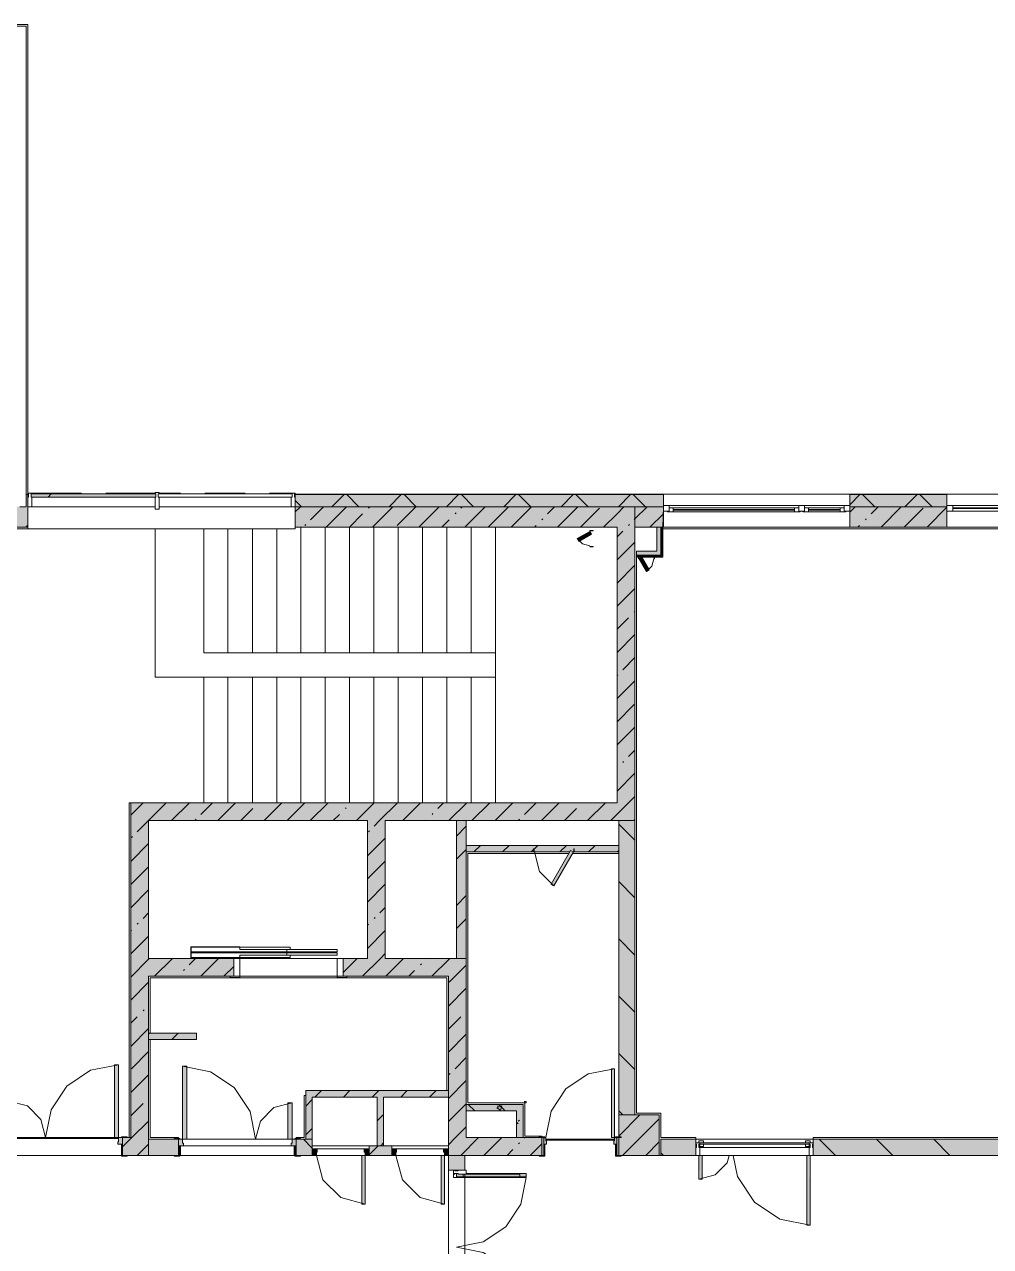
# Model space of a CAD drawing. Header units: millimetres. Extents: x -3817 to 677485, y -22715 to 103890.
# Drawn here: x 24685.5 to 24779.4, y -19507.2 to -19388.5 of the extents above; entities that cross this region are included whole.
import ezdxf

# ---------------------------------------------------------------- set-up
doc = ezdxf.new("R2010")
doc.units = ezdxf.units.MM
doc.layers.add('PDF _Геометрия', color=7, linetype='Continuous', true_color=0x1d1d1d)
doc.layers.add('PDF _Сплошная заливка', color=7, linetype='Continuous', true_color=0xffffff)

msp = doc.modelspace()

# ---------------------------------------------------------------- hatches: boundary and pattern name
at = {"layer": 'PDF _Сплошная заливка', "transparency": 33554559}
h = msp.add_hatch(color=256, dxfattribs=at)
h.paths.add_polyline_path([(24937.21, -19435.37), (24937.21, -19434.19), (24897.21, -19434.19), (24897.21, -19435.37), (24936.02, -19435.37)], flags=0)
h.paths.add_polyline_path([(24872.41, -19435.37), (24872.41, -19434.19), (24861.39, -19434.19), (24861.41, -19435.37), (24868.75, -19435.37)], flags=0)
h.paths.add_polyline_path([(24879.49, -19435.37), (24890.12, -19435.37), (24890.12, -19434.19), (24879.49, -19434.19)], flags=0)
h.paths.add_polyline_path([(24809.81, -19435.37), (24809.81, -19434.19), (24799.58, -19434.19), (24799.58, -19435.37)], flags=0)
h.paths.add_polyline_path([(24781.31, -19435.37), (24792.49, -19435.37), (24792.49, -19434.19), (24781.31, -19434.19)], flags=0)
h.paths.add_polyline_path([(24775.16, -19435.37), (24775.16, -19434.19), (24765.72, -19434.19), (24765.72, -19435.37)], flags=0)
h.paths.add_polyline_path([(24816.9, -19435.37), (24827.13, -19435.37), (24827.13, -19434.19), (24816.9, -19434.19), (24816.9, -19434.69)], flags=0)
h.paths.add_polyline_path([(24685.88, -19435.37), (24685.88, -19434.19), (24685.72, -19434.19), (24685.72, -19435.37)], flags=0)
h.paths.add_polyline_path([(24845.24, -19435.37), (24854.3, -19435.37), (24854.3, -19434.19), (24845.24, -19434.19)], flags=0)
h.paths.add_polyline_path([(24747.61, -19435.37), (24747.61, -19434.19), (24711.86, -19434.19), (24711.86, -19435.37), (24744.85, -19435.37)], flags=0)
for points in [[(24698.24, -19434.43), (24698.32, -19434.43), (24698.24, -19434.12), (24686.19, -19434.12), (24686.27, -19434.43), (24692.58, -19434.43)], [(24743.12, -19465.85), (24744.85, -19465.85), (24744.85, -19435.37), (24743.12, -19435.37), (24743.12, -19464.11)], [(24746.98, -19440.26), (24747.47, -19440.26), (24747.37, -19440.16), (24745.01, -19440.16), (24745.01, -19440.26)], [(24696.25, -19496.63), (24697.61, -19496.63), (24697.61, -19464.11), (24695.88, -19464.11), (24695.88, -19496.63)], [(24707.26, -19465.85), (24743.12, -19465.85), (24743.12, -19464.11), (24697.61, -19464.11), (24697.61, -19465.85)], [(24743.28, -19494.43), (24744.85, -19494.43), (24744.85, -19465.85), (24743.28, -19465.85), (24743.28, -19478.71)], [(24736.63, -19468.89), (24738.5, -19468.89), (24738.59, -19468.74), (24738.94, -19468.89), (24743.28, -19468.89), (24743.28, -19468.27), (24728.47, -19468.27), (24728.47, -19468.89), (24735.01, -19468.89)], [(24712.88, -19496.79), (24713.51, -19496.79), (24713.51, -19492.07), (24712.88, -19492.07), (24712.88, -19496.32)], [(24726.74, -19492.7), (24726.74, -19492.07), (24713.51, -19492.07), (24713.51, -19492.7), (24721.94, -19492.7)], [(24733.35, -19494.03), (24733.98, -19494.03), (24733.98, -19493.4), (24728.47, -19493.4), (24728.47, -19494.03)], [(24743.51, -19498.36), (24747.21, -19498.36), (24747.21, -19494.43), (24743.28, -19494.43), (24743.28, -19496.57), (24743.28, -19496.63), (24743.28, -19498.36)], [(24719.02, -19498.36), (24721.23, -19498.36), (24721.23, -19497.42), (24719.02, -19497.42), (24719.02, -19497.73)], [(24735.8, -19498.36), (24735.8, -19496.63), (24726.74, -19496.63), (24726.74, -19498.36), (24735.56, -19498.36)]]:
    msp.add_hatch(color=256, dxfattribs=at).paths.add_polyline_path(points)
h = msp.add_hatch(color=256, dxfattribs=at)
h.paths.add_polyline_path([(24736.63, -19437.34), (24743.12, -19437.34), (24743.12, -19435.37), (24711.86, -19435.37), (24711.86, -19437.34), (24721.94, -19437.34)], flags=0)
h.paths.add_polyline_path([(24685.88, -19437.34), (24685.88, -19435.37), (24683.67, -19435.37), (24683.67, -19437.34)], flags=0)
h = msp.add_hatch(color=256, dxfattribs=at)
h.paths.add_polyline_path([(24866.9, -19437.34), (24872.41, -19437.34), (24872.41, -19435.37), (24865.32, -19435.37), (24865.32, -19437.34), (24866.8, -19437.34)], flags=0)
h.paths.add_polyline_path([(24854.3, -19437.34), (24854.3, -19435.37), (24845.24, -19435.37), (24845.24, -19437.34), (24854.07, -19437.34)], flags=0)
h.paths.add_polyline_path([(24904.21, -19437.34), (24904.21, -19435.37), (24902.72, -19435.37), (24902.72, -19437.34)], flags=0)
h.paths.add_polyline_path([(24883.44, -19437.34), (24890.12, -19437.34), (24890.12, -19435.37), (24879.49, -19435.37), (24879.49, -19437.34)], flags=0)
h.paths.add_polyline_path([(24765.72, -19437.34), (24775.16, -19437.34), (24775.16, -19435.37), (24765.72, -19435.37)], flags=0)
h.paths.add_polyline_path([(24809.81, -19437.34), (24809.81, -19435.37), (24799.58, -19435.37), (24799.58, -19437.34)], flags=0)
h.paths.add_polyline_path([(24818.67, -19437.34), (24820.04, -19437.34), (24820.04, -19435.37), (24816.9, -19435.37), (24816.9, -19437.34), (24818.57, -19437.34)], flags=0)
h.paths.add_polyline_path([(24792.49, -19437.34), (24792.49, -19435.37), (24787.13, -19435.37), (24787.13, -19437.34)], flags=0)
h.paths.add_polyline_path([(24826.54, -19437.34), (24827.13, -19437.34), (24827.13, -19435.37), (24825.56, -19435.37), (24825.56, -19437.34)], flags=0)
h.paths.add_polyline_path([(24747.61, -19437.34), (24747.61, -19435.37), (24744.85, -19435.37), (24744.85, -19437.34), (24747.57, -19437.34)], flags=0)
at = {"layer": 'PDF _Сплошная заливка', "true_color": 0xe7e7e7, "transparency": 33554559}
msp.add_hatch(color=254, dxfattribs=at).paths.add_polyline_path([(24746.98, -19440.06), (24747.37, -19440.06), (24747.37, -19437.34), (24746.98, -19437.34), (24746.98, -19439.67)])
at = {"layer": 'PDF _Сплошная заливка', "transparency": 33554559}
h = msp.add_hatch(color=256, dxfattribs=at)
h.paths.add_polyline_path([(24705.88, -19480.96), (24705.88, -19479.23), (24697.61, -19479.23), (24697.61, -19480.96)], flags=0)
h.paths.add_polyline_path([(24726.74, -19480.96), (24726.74, -19479.23), (24716.5, -19479.23), (24716.5, -19480.96), (24721.94, -19480.96)], flags=0)
at = {"layer": 'PDF _Сплошная заливка', "true_color": 0xe2e2e2, "transparency": 33554559}
for points in [[(24694.3, -19496.63), (24694.69, -19496.63), (24694.69, -19489.55), (24694.3, -19489.55), (24694.3, -19496.32)], [(24742.57, -19496.63), (24742.88, -19496.63), (24742.88, -19489.94), (24742.57, -19489.94), (24742.57, -19496.32)], [(24726.03, -19503.09), (24726.35, -19503.09), (24726.35, -19498.36), (24726.03, -19498.36), (24726.03, -19500.72)], [(24751.39, -19500.65), (24751.31, -19498.36), (24751.07, -19498.36), (24751.15, -19500.65), (24751.31, -19500.65)], [(24734.3, -19500.45), (24734.3, -19500.1), (24727.53, -19500.18), (24727.53, -19500.45), (24729.28, -19500.45)]]:
    msp.add_hatch(color=254, dxfattribs=at).paths.add_polyline_path(points)
at = {"layer": 'PDF _Сплошная заливка', "transparency": 33554559}
h = msp.add_hatch(color=256, dxfattribs=at)
h.paths.add_polyline_path([(24695.52, -19498.36), (24697.61, -19498.36), (24697.61, -19496.63), (24695.09, -19496.63), (24695.09, -19498.36)], flags=0)
h.paths.add_polyline_path([(24683.67, -19498.36), (24683.67, -19496.63), (24681.94, -19496.63), (24681.94, -19498.36), (24683.24, -19498.36)], flags=0)
at = {"layer": 'PDF _Сплошная заливка', "true_color": 0xe2e2e2, "transparency": 33554559}
h = msp.add_hatch(color=254, dxfattribs=at)
h.paths.add_polyline_path([(24695.09, -19497.26), (24695.09, -19496.63), (24694.69, -19496.63), (24694.62, -19497.26)], flags=0)
h.paths.add_polyline_path([(24683.67, -19497.26), (24684.14, -19497.26), (24684.06, -19497.03), (24684.06, -19496.63), (24683.67, -19496.63)], flags=0)
at = {"layer": 'PDF _Сплошная заливка', "transparency": 33554559}
h = msp.add_hatch(color=256, dxfattribs=at)
h.paths.add_polyline_path([(24712.37, -19498.36), (24713.51, -19498.36), (24713.51, -19496.79), (24711.94, -19496.79), (24711.94, -19498.36)], flags=0)
h.paths.add_polyline_path([(24699.92, -19498.36), (24700.52, -19498.36), (24700.52, -19496.79), (24697.61, -19496.79), (24697.61, -19498.36)], flags=0)
at = {"layer": 'PDF _Сплошная заливка', "true_color": 0xe2e2e2, "transparency": 33554559}
h = msp.add_hatch(color=254, dxfattribs=at)
h.paths.add_polyline_path([(24700.99, -19497.42), (24700.91, -19497.18), (24700.91, -19496.79), (24700.52, -19496.79), (24700.52, -19497.42)], flags=0)
h.paths.add_polyline_path([(24711.94, -19497.42), (24711.94, -19496.79), (24711.54, -19496.79), (24711.47, -19497.42)], flags=0)
h = msp.add_hatch(color=254, dxfattribs=at)
h.paths.add_polyline_path([(24735.99, -19497.26), (24736.27, -19497.26), (24736.19, -19496.63), (24735.99, -19496.63)], flags=0)
h.paths.add_polyline_path([(24742.8, -19497.26), (24743.08, -19497.26), (24743.08, -19496.63), (24742.88, -19496.63), (24742.88, -19496.95)], flags=0)
at = {"layer": 'PDF _Сплошная заливка', "transparency": 33554559}
h = msp.add_hatch(color=256, dxfattribs=at)
h.paths.add_polyline_path([(24903.35, -19498.36), (24903.35, -19496.79), (24887.6, -19496.79), (24887.6, -19498.36), (24899.65, -19498.36)], flags=0)
h.paths.add_polyline_path([(24861.38, -19498.36), (24861.38, -19496.79), (24825.56, -19496.79), (24825.56, -19498.36), (24854.07, -19498.36)], flags=0)
h.paths.add_polyline_path([(24876.19, -19498.36), (24876.19, -19496.79), (24865.32, -19496.79), (24865.32, -19498.36), (24868.75, -19498.36)], flags=0)
h.paths.add_polyline_path([(24804.06, -19498.36), (24804.06, -19496.79), (24762.17, -19496.79), (24762.17, -19498.36), (24795.35, -19498.36)], flags=0)
h.paths.add_polyline_path([(24821.62, -19498.36), (24821.62, -19496.79), (24815.48, -19496.79), (24815.48, -19498.36)], flags=0)
h.paths.add_polyline_path([(24747.37, -19498.36), (24750.76, -19498.36), (24750.76, -19496.79), (24747.37, -19496.79)], flags=0)
h = msp.add_hatch(color=256, dxfattribs=at)
h.paths.add_polyline_path([(24726.74, -19520.41), (24728.32, -19520.41), (24728.32, -19514.74), (24726.74, -19514.74), (24726.74, -19518.33)], flags=0)
h.paths.add_polyline_path([(24726.74, -19499.78), (24728.32, -19499.78), (24728.32, -19498.36), (24726.74, -19498.36)], flags=0)

# ---------------------------------------------------------------- linework, layer by layer
at = {"layer": 'PDF _Геометрия', "color": 7, "lineweight": 9}
for points in [[(24655.17, -19463.33), (24655.17, -19463.96), (24681.94, -19463.96), (24681.94, -19467.89), (24683.67, -19467.89), (24683.67, -19437.34), (24685.88, -19437.34), (24685.88, -19435.37), (24685.88, -19390.49), (24685.88, -19388.68), (24685.88, -19388.53), (24583.83, -19388.53)], [(24685.09, -19435.37), (24685.72, -19435.37), (24685.72, -19434.19), (24685.72, -19434.17), (24685.72, -19390.49), (24685.72, -19389.31), (24685.72, -19388.68), (24617.06, -19388.68)], [(24685.88, -19434.17), (24685.72, -19434.17), (24685.72, -19434.19)], [(24685.88, -19434.19), (24685.72, -19434.19), (24685.72, -19435.37)], [(24685.88, -19434.43), (24685.88, -19434.13)], [(24686.19, -19434.12), (24698.32, -19434.12), (24693.47, -19434.12)], [(24686.27, -19434.12), (24691.11, -19434.12)], [(24691.08, -19435.37), (24686.27, -19435.37), (24686.27, -19434.43), (24691.07, -19434.43)], [(24687.84, -19434.43), (24688.15, -19434.12)], [(24693.43, -19434.43), (24698.24, -19434.43)], [(24698.24, -19433.98), (24698.63, -19433.98), (24698.24, -19433.98)], [(24700.68, -19434.12), (24698.55, -19434.12), (24711.54, -19434.12)], [(24698.63, -19434.43), (24700.72, -19434.43)], [(24703.04, -19434.12), (24706.98, -19434.12)], [(24703.08, -19434.43), (24707.02, -19434.43)], [(24711.47, -19434.04), (24709.36, -19434.04), (24711.47, -19434.04), (24711.47, -19434.12), (24709.34, -19434.12)], [(24709.38, -19434.43), (24711.47, -19434.43), (24711.47, -19435.37), (24709.37, -19435.37)], [(24747.61, -19434.17), (24711.86, -19434.17)], [(24747.61, -19434.19), (24711.86, -19434.19)], [(24715.41, -19435.37), (24716.59, -19434.19)], [(24718.03, -19435.37), (24716.85, -19434.19)], [(24720.97, -19435.37), (24722.15, -19434.19)], [(24723.6, -19435.37), (24722.42, -19434.19)], [(24726.54, -19435.37), (24727.72, -19434.19)], [(24729.17, -19435.37), (24727.99, -19434.19)], [(24732.11, -19435.37), (24733.29, -19434.19)], [(24734.73, -19435.37), (24733.55, -19434.19)], [(24737.68, -19435.37), (24738.86, -19434.19)], [(24740.3, -19435.37), (24739.12, -19434.19)], [(24743.24, -19435.37), (24744.42, -19434.19)], [(24745.87, -19435.37), (24744.69, -19434.19)], [(24747.61, -19434.13), (24747.61, -19435.37), (24747.57, -19437.34), (24747.57, -19440.26), (24747.47, -19440.26), (24746.98, -19440.26), (24745.01, -19440.26), (24745.01, -19439.67), (24746.98, -19439.67), (24746.98, -19437.34), (24744.85, -19437.34), (24744.85, -19435.37), (24747.61, -19435.37), (24747.61, -19437.34), (24747.61, -19437.34), (24765.72, -19437.34), (24765.72, -19435.37), (24765.72, -19434.13), (24775.16, -19434.13), (24775.16, -19435.37), (24765.72, -19435.37), (24765.72, -19434.13), (24747.61, -19434.13), (24749.97, -19434.13)], [(24754.69, -19434.13), (24752.33, -19434.13)], [(24768.39, -19434.13), (24764.14, -19434.13)], [(24775.16, -19434.17), (24765.72, -19434.17)], [(24765.72, -19435.17), (24766.7, -19434.19)], [(24775.16, -19434.19), (24765.72, -19434.19)], [(24768.14, -19435.37), (24766.96, -19434.19)], [(24774.69, -19434.13), (24770.76, -19434.13)], [(24771.08, -19435.37), (24772.26, -19434.19)], [(24773.71, -19435.37), (24772.53, -19434.19)], [(24781.31, -19437.34), (24781.31, -19435.37), (24781.31, -19434.13), (24775.16, -19434.13), (24775.16, -19435.37), (24775.16, -19437.34), (24781.31, -19437.34), (24781.31, -19435.37), (24792.49, -19435.37), (24792.49, -19437.34), (24799.58, -19437.34), (24799.58, -19435.37), (24799.58, -19434.13), (24797.21, -19434.13)], [(24781.31, -19434.13), (24777.06, -19434.13)], [(24693.44, -19435.37), (24698.25, -19435.37)], [(24698.62, -19435.37), (24700.71, -19435.37)], [(24703.07, -19435.37), (24707.01, -19435.37)], [(24712.46, -19435.37), (24711.86, -19434.77)], [(24711.86, -19435.87), (24712.35, -19435.37)], [(24728.47, -19493.4), (24728.47, -19479.23), (24726.74, -19479.23), (24720.6, -19479.23), (24720.6, -19465.85), (24743.12, -19465.85), (24744.85, -19465.85), (24744.85, -19435.37), (24743.12, -19435.37), (24711.86, -19435.37), (24711.86, -19437.34), (24743.12, -19437.34), (24738.12, -19437.34)], [(24713.35, -19436.62), (24714.6, -19435.37)], [(24714.87, -19437.34), (24716.84, -19435.37)], [(24718.96, -19435.5), (24719.06, -19435.41)], [(24719.36, -19437.34), (24721.33, -19435.37)], [(24721.77, -19437.18), (24723.58, -19435.37)], [(24723.85, -19437.34), (24725.82, -19435.37)], [(24727.94, -19435.5), (24728.07, -19435.37)], [(24728.34, -19437.34), (24730.31, -19435.37)], [(24730.59, -19437.34), (24732.56, -19435.37)], [(24732.83, -19437.34), (24734.8, -19435.37)], [(24736.36, -19436.06), (24737.05, -19435.37)], [(24737.32, -19437.34), (24739.29, -19435.37)], [(24739.57, -19437.34), (24741.41, -19435.5)], [(24741.81, -19437.34), (24743.12, -19436.04), (24743.78, -19435.37)], [(24744.78, -19436.62), (24744.85, -19436.55), (24746.03, -19435.37)], [(24765.72, -19435.23), (24747.61, -19435.23)], [(24748.16, -19435.23), (24765.16, -19435.23)], [(24748.55, -19435.86), (24748.55, -19435.47)], [(24748.55, -19435.63), (24760.36, -19435.63)], [(24760.36, -19435.71), (24748.55, -19435.71)], [(24760.36, -19435.86), (24760.36, -19435.47)], [(24761.7, -19435.86), (24761.7, -19435.47)], [(24761.7, -19435.63), (24764.77, -19435.63)], [(24764.77, -19435.71), (24761.7, -19435.71)], [(24764.77, -19435.86), (24764.77, -19435.47)], [(24765.72, -19435.89), (24766.23, -19435.37)], [(24767.79, -19436.06), (24768.48, -19435.37)], [(24768.75, -19437.34), (24770.72, -19435.37)], [(24771, -19437.34), (24772.84, -19435.5)], [(24773.24, -19437.34), (24775.16, -19435.42)], [(24781.31, -19435.23), (24775.16, -19435.23)], [(24780.75, -19435.47), (24775.72, -19435.47)], [(24780.75, -19435.55), (24775.72, -19435.55)], [(24717.12, -19437.34), (24718.4, -19436.06)], [(24726.1, -19437.34), (24726.82, -19436.62)], [(24727.38, -19436.06), (24727.47, -19435.97)], [(24735.8, -19436.62), (24735.89, -19436.53)], [(24746.3, -19437.34), (24747.61, -19436.04)], [(24747.61, -19435.78), (24748.16, -19435.78)], [(24760.91, -19435.86), (24748, -19435.86)], [(24765.32, -19435.86), (24761.15, -19435.86)], [(24765.16, -19435.78), (24765.72, -19435.78)], [(24767.23, -19436.62), (24767.32, -19436.53)], [(24775.16, -19435.78), (24781.31, -19435.78)], [(24685.69, -19437.34), (24685.88, -19437.16)], [(24716.86, -19437.34), (24711.86, -19437.34), (24712.41, -19437.34), (24714.77, -19437.34), (24717.13, -19437.34), (24719.5, -19437.34), (24721.86, -19437.34), (24724.22, -19437.34), (24726.58, -19437.34), (24728.95, -19437.34), (24731.31, -19437.34), (24731.31, -19449.55), (24728.95, -19449.55), (24726.58, -19449.55), (24724.22, -19449.55), (24721.86, -19449.55), (24719.5, -19449.55), (24717.13, -19449.55), (24714.77, -19449.55), (24712.41, -19449.55), (24710.05, -19449.55), (24707.69, -19449.55), (24705.32, -19449.55), (24702.96, -19449.55), (24702.96, -19437.51)], [(24743.12, -19464.11), (24743.12, -19437.34), (24731.31, -19437.34), (24731.31, -19449.55), (24731.31, -19451.91), (24731.31, -19464.11), (24731.31, -19451.91), (24728.95, -19451.91), (24726.58, -19451.91), (24724.22, -19451.91), (24721.86, -19451.91), (24719.5, -19451.91), (24717.13, -19451.91), (24714.77, -19451.91), (24712.41, -19451.91), (24710.05, -19451.91), (24707.69, -19451.91), (24705.32, -19451.91), (24705.32, -19464.11), (24705.32, -19451.91), (24702.96, -19451.91), (24702.96, -19464.11), (24706.11, -19464.11)], [(24712.79, -19437.18), (24712.88, -19437.09)], [(24723.16, -19437.34), (24719.22, -19437.34)], [(24729.46, -19437.34), (24725.52, -19437.34)], [(24735.76, -19437.34), (24731.82, -19437.34)], [(24735.08, -19437.34), (24735.24, -19437.18)], [(24743.12, -19438.28), (24743.66, -19437.74)], [(24744.22, -19437.18), (24744.31, -19437.09)], [(24745.01, -19440.06), (24746.98, -19440.06), (24747.37, -19440.06), (24747.37, -19437.34), (24746.98, -19437.34)], [(24745.01, -19440.16), (24746.98, -19440.16), (24747.37, -19440.16), (24747.47, -19440.16), (24747.47, -19437.34), (24747.37, -19437.34)], [(24747.57, -19437.34), (24747.47, -19437.34)], [(24766.51, -19437.34), (24766.67, -19437.18)], [(24743.12, -19440.53), (24744.85, -19438.8)], [(24747.57, -19439.86), (24747.47, -19439.76), (24747.37, -19439.66)], [(24743.12, -19442.77), (24744.85, -19441.04)], [(24743.12, -19445.02), (24744.85, -19443.29)], [(24743.12, -19446.32), (24743.12, -19443.49)], [(24743.12, -19447.26), (24744.22, -19446.16)], [(24744.78, -19445.6), (24744.85, -19445.53)], [(24743.12, -19449.51), (24744.85, -19447.78)], [(24743.12, -19452.62), (24743.12, -19448.69)], [(24743.66, -19451.21), (24744.85, -19450.02)], [(24698.24, -19451.91), (24700.6, -19451.91), (24702.96, -19451.91), (24702.96, -19464.11)], [(24705.32, -19464.11), (24707.69, -19464.11), (24710.05, -19464.11), (24712.41, -19464.11), (24712.41, -19451.91), (24712.41, -19464.11)], [(24714.77, -19464.11), (24714.77, -19451.91), (24714.77, -19464.11), (24717.13, -19464.11), (24719.5, -19464.11), (24721.86, -19464.11), (24724.22, -19464.11), (24726.58, -19464.11), (24728.95, -19464.11), (24728.95, -19451.91), (24728.95, -19464.11)], [(24743.12, -19451.75), (24743.19, -19451.68)], [(24743.12, -19454), (24744.85, -19452.27)], [(24743.12, -19456.24), (24744.78, -19454.58)], [(24743.12, -19458.92), (24743.12, -19454.98)], [(24743.12, -19458.49), (24744.85, -19456.76)], [(24744.22, -19459.63), (24744.85, -19459)], [(24743.66, -19460.19), (24743.75, -19460.1)], [(24743.12, -19461.28), (24743.12, -19464.11), (24697.61, -19464.11), (24695.88, -19464.11), (24695.88, -19496.63), (24695.52, -19496.63)], [(24743.12, -19462.98), (24744.85, -19461.25)], [(24695.88, -19465.32), (24697.08, -19464.11)], [(24696.51, -19466.93), (24697.61, -19465.83), (24699.32, -19464.12)], [(24699.84, -19465.85), (24701.57, -19464.11)], [(24702.69, -19465.25), (24703.82, -19464.11)], [(24704.33, -19465.85), (24706.06, -19464.11)], [(24708.3, -19464.12), (24708.31, -19464.11)], [(24708.47, -19464.11), (24712.41, -19464.11), (24714.77, -19464.11), (24718.71, -19464.11)], [(24708.82, -19465.85), (24710.55, -19464.11)], [(24711.1, -19465.81), (24712.8, -19464.11)], [(24713.31, -19465.85), (24715.04, -19464.11)], [(24717.28, -19464.12), (24717.29, -19464.11)], [(24717.8, -19465.85), (24719.53, -19464.11)], [(24719.52, -19466.37), (24720.04, -19465.85), (24721.78, -19464.11)], [(24721.07, -19464.11), (24725.01, -19464.11)], [(24722.29, -19465.85), (24724.02, -19464.11)], [(24725.7, -19464.68), (24726.27, -19464.11)], [(24726.78, -19465.85), (24728.51, -19464.11)], [(24727.37, -19464.11), (24731.31, -19464.11), (24743.12, -19464.11), (24739.97, -19464.11)], [(24729.02, -19465.85), (24730.75, -19464.12)], [(24731.27, -19465.85), (24733, -19464.11)], [(24733.67, -19464.11), (24737.61, -19464.11)], [(24734.12, -19465.25), (24735.25, -19464.11)], [(24735.76, -19465.85), (24737.49, -19464.11)], [(24739.73, -19464.12), (24739.74, -19464.11)], [(24740.25, -19465.85), (24741.98, -19464.11)], [(24742.53, -19465.81), (24743.12, -19465.22), (24744.85, -19463.49)], [(24706.57, -19465.85), (24707.74, -19464.68)], [(24715.55, -19465.85), (24716.16, -19465.25)], [(24716.72, -19464.68), (24716.81, -19464.59)], [(24725.14, -19465.25), (24725.23, -19465.15)], [(24738, -19465.85), (24739.17, -19464.68)], [(24697.61, -19478.71), (24697.61, -19479.23), (24697.61, -19465.85), (24700.76, -19465.85)], [(24697.61, -19465.85), (24718.87, -19465.85), (24718.87, -19479.23), (24718.87, -19476.87)], [(24702.12, -19465.81), (24702.22, -19465.71)], [(24707.06, -19465.85), (24703.12, -19465.85)], [(24713.36, -19465.85), (24709.42, -19465.85)], [(24718.87, -19468.21), (24718.87, -19465.85), (24715.72, -19465.85)], [(24724.53, -19465.85), (24724.57, -19465.81)], [(24743.28, -19468.89), (24743.28, -19468.27), (24738.94, -19468.27), (24735.01, -19468.27), (24728.47, -19468.27), (24728.47, -19465.85), (24727.53, -19465.85), (24727.53, -19479.23), (24728.47, -19479.23), (24728.47, -19468.89), (24735.01, -19468.89), (24738.5, -19468.89)], [(24727.53, -19467.34), (24728.47, -19466.4)], [(24733.55, -19465.81), (24733.65, -19465.71)], [(24744.85, -19494.43), (24744.85, -19465.85), (24743.28, -19465.85), (24743.28, -19468.27)], [(24744.85, -19467.76), (24743.28, -19466.19)], [(24744.74, -19465.85), (24744.85, -19465.74)], [(24695.95, -19467.49), (24696.04, -19467.4)], [(24718.87, -19469.27), (24720.6, -19467.54)], [(24718.96, -19466.93), (24719.06, -19466.84)], [(24695.88, -19469.81), (24697.61, -19468.08)], [(24727.53, -19469.59), (24728.47, -19468.64)], [(24728.47, -19468.27), (24728.47, -19468.89)], [(24729.21, -19468.89), (24729.84, -19468.27)], [(24731.99, -19468.89), (24732.62, -19468.27)], [(24734.78, -19468.89), (24735.41, -19468.27)], [(24737.56, -19468.89), (24738.19, -19468.27)], [(24738.94, -19468.89), (24743.28, -19468.89), (24743.28, -19496.57), (24743.28, -19494.43), (24747.21, -19494.43), (24747.21, -19498.36), (24743.51, -19498.36), (24744.85, -19498.36)], [(24740.35, -19468.89), (24740.98, -19468.27)], [(24743.13, -19468.89), (24743.28, -19468.75)], [(24718.87, -19471.51), (24720.6, -19469.78)], [(24695.88, -19472.06), (24697.61, -19470.32)], [(24718.87, -19474.51), (24718.87, -19470.57)], [(24718.87, -19473.76), (24720.6, -19472.03)], [(24744.85, -19473.33), (24743.28, -19471.75)], [(24695.88, -19474.3), (24697.61, -19472.57)], [(24727.53, -19474.08), (24728.47, -19473.13)], [(24697.07, -19475.35), (24697.61, -19474.81)], [(24720.08, -19474.79), (24720.6, -19474.27)], [(24696.51, -19475.91), (24696.61, -19475.82)], [(24718.87, -19476), (24718.96, -19475.91)], [(24719.52, -19475.35), (24719.62, -19475.25)], [(24727.53, -19476.32), (24728.47, -19475.38)], [(24695.88, -19476.55), (24695.95, -19476.47)], [(24695.88, -19478.79), (24697.61, -19477.06)], [(24718.87, -19478.25), (24720.6, -19476.52)], [(24744.85, -19478.9), (24743.28, -19477.32)], [(24695.88, -19481.04), (24697.61, -19479.3), (24697.68, -19479.23)], [(24700.09, -19496.79), (24697.61, -19496.79), (24697.61, -19496.63), (24697.61, -19480.96), (24705.88, -19480.96), (24705.88, -19479.23), (24697.61, -19479.23), (24701.25, -19479.23)], [(24698.19, -19480.96), (24699.92, -19479.23)], [(24701.56, -19479.84), (24702.17, -19479.23)], [(24702.68, -19480.96), (24704.41, -19479.23)], [(24703.62, -19479.23), (24707.26, -19479.23)], [(24710.01, -19479.23), (24705.88, -19479.23), (24716.5, -19479.23), (24712.37, -19479.23)], [(24718.87, -19479.23), (24716.5, -19479.23), (24716.5, -19480.96), (24726.74, -19480.96), (24726.74, -19492.07), (24713.51, -19492.07), (24712.88, -19492.07), (24712.88, -19496.79), (24713.51, -19496.79), (24713.51, -19492.7), (24719.81, -19492.7), (24719.81, -19497.42), (24720.44, -19497.42), (24721.23, -19497.42), (24721.23, -19498.36), (24719.02, -19498.36), (24719.02, -19497.42), (24719.81, -19497.42)], [(24716.5, -19480.61), (24717.88, -19479.23)], [(24718.4, -19480.96), (24720.13, -19479.23), (24720.6, -19478.76)], [(24720.64, -19480.96), (24722.37, -19479.23)], [(24724.57, -19479.28), (24724.62, -19479.23)], [(24725.13, -19480.96), (24726.74, -19479.36), (24726.86, -19479.23)], [(24701, -19480.4), (24701.1, -19480.31)], [(24704.93, -19480.96), (24705.88, -19480.02)], [(24722.89, -19480.96), (24723.45, -19480.4)], [(24724.01, -19479.84), (24724.11, -19479.74)], [(24726.82, -19481.52), (24728.47, -19479.87)], [(24695.88, -19483.28), (24697.61, -19481.55)], [(24700.44, -19480.96), (24700.44, -19480.96)], [(24715.91, -19480.96), (24706.47, -19480.96)], [(24726.74, -19483.85), (24728.47, -19482.11)], [(24744.85, -19484.46), (24743.28, -19482.89)], [(24697.07, -19484.33), (24697.17, -19484.23)], [(24695.88, -19485.53), (24696.51, -19484.89)], [(24726.74, -19486.09), (24727.94, -19484.89)], [(24695.88, -19487.77), (24697.61, -19486.04)], [(24697.61, -19486.58), (24697.71, -19486.48)], [(24699.86, -19487.11), (24700.49, -19486.48)], [(24726.74, -19488.34), (24728.47, -19486.6)], [(24695.95, -19489.94), (24697.61, -19488.28)], [(24727.38, -19489.94), (24728.47, -19488.85)], [(24744.85, -19490.03), (24743.28, -19488.46)], [(24695.88, -19492.26), (24697.61, -19490.53)], [(24726.74, -19492.83), (24728.47, -19491.09)], [(24726.82, -19490.5), (24726.91, -19490.41)], [(24713.76, -19492.7), (24714.39, -19492.07)], [(24716.54, -19492.7), (24717.17, -19492.07)], [(24719.33, -19492.7), (24719.96, -19492.07)], [(24720.44, -19497.42), (24720.44, -19492.7), (24726.74, -19492.7), (24726.74, -19492.07)], [(24722.11, -19492.7), (24722.74, -19492.07)], [(24724.9, -19492.7), (24725.53, -19492.07)], [(24726.74, -19492.7), (24726.74, -19496.63), (24726.74, -19498.36), (24735.56, -19498.36)], [(24695.88, -19494.51), (24697.07, -19493.31)], [(24712.88, -19493.57), (24713.51, -19492.94)], [(24726.74, -19495.07), (24728.47, -19493.34)], [(24735.56, -19496.63), (24733.98, -19496.63), (24733.98, -19494.03), (24733.98, -19493.4), (24728.47, -19493.4), (24728.47, -19494.03), (24728.47, -19496.63), (24733.35, -19496.63), (24733.35, -19494.03), (24728.47, -19494.03)], [(24695.09, -19497.54), (24695.99, -19496.63), (24697.61, -19495.02)], [(24719.81, -19495), (24720.44, -19494.37)], [(24743.68, -19494.43), (24743.28, -19494.02)], [(24743.28, -19496.5), (24745.34, -19494.43)], [(24743.65, -19498.36), (24747.21, -19494.8)], [(24712.88, -19496.36), (24713.51, -19495.73)], [(24726.74, -19497.32), (24727.42, -19496.63), (24728.47, -19495.58)], [(24684.06, -19496.63), (24694.69, -19496.63)], [(24695.09, -19496.63), (24695.09, -19498.36)], [(24695.52, -19498.36), (24697.61, -19498.36), (24697.61, -19496.79), (24697.61, -19498.36), (24700.09, -19498.36)], [(24696.51, -19498.36), (24697.61, -19497.26)], [(24700.52, -19498.36), (24700.52, -19496.79)], [(24701.31, -19496.79), (24711.54, -19496.79)], [(24711.94, -19496.79), (24711.94, -19498.36)], [(24712.37, -19498.36), (24713.51, -19498.36), (24713.51, -19496.79)], [(24712.88, -19496.79), (24712.37, -19496.79)], [(24713.51, -19497.67), (24712.64, -19496.79)], [(24713.51, -19497.73), (24713.51, -19497.42), (24719.02, -19497.42), (24719.02, -19497.73)], [(24719.02, -19498.3), (24719.9, -19497.42)], [(24720.17, -19497.42), (24720.44, -19497.15)], [(24721.23, -19497.73), (24721.23, -19497.42), (24726.74, -19497.42), (24726.74, -19497.73)], [(24727.94, -19498.36), (24729.67, -19496.63)], [(24730.18, -19498.36), (24731.91, -19496.63)], [(24733.35, -19496.63), (24733.98, -19496.63)], [(24733.55, -19497.24), (24733.65, -19497.14)], [(24734.12, -19496.67), (24734.16, -19496.63)], [(24734.67, -19498.36), (24735.8, -19497.24)], [(24735.8, -19498.36), (24735.8, -19496.63)], [(24743.28, -19496.63), (24743.28, -19498.36)], [(24745.9, -19498.36), (24747.21, -19497.05)], [(24750.76, -19497.58), (24750.76, -19496.79), (24762.17, -19496.79), (24762.17, -19497.58)], [(24761.78, -19497.5), (24761.78, -19497.26), (24761.78, -19497.13), (24761.78, -19497.26), (24761.78, -19497.58), (24761.78, -19498.36), (24751.15, -19498.36), (24751.15, -19497.58), (24751.15, -19497.26), (24751.15, -19497.13), (24751.15, -19497.26), (24751.15, -19497.5)], [(24751.15, -19497.26), (24761.78, -19497.26), (24751.15, -19497.26)], [(24764.32, -19498.36), (24762.74, -19496.79)], [(24769.89, -19498.36), (24768.31, -19496.79)], [(24775.45, -19498.36), (24773.88, -19496.79)], [(24694.97, -19498.36), (24683.79, -19498.36)], [(24711.82, -19498.36), (24700.64, -19498.36)], [(24718.32, -19498.36), (24713.51, -19498.36)], [(24726.03, -19498.36), (24721.23, -19498.36)], [(24732.43, -19498.36), (24732.99, -19497.8)], [(24747.62, -19498.36), (24747.37, -19498.12)], [(24751.07, -19498.36), (24750.76, -19498.36)], [(24762.17, -19498.36), (24761.86, -19498.36)], [(24726.76, -19499.78), (24726.74, -19499.76)], [(24727.69, -19514.74), (24726.74, -19514.74), (24726.74, -19514.58), (24726.74, -19499.78), (24727.69, -19499.78)], [(24728.32, -19500.16), (24728.32, -19514.36)]]:
    msp.add_lwpolyline(points, dxfattribs=at)
for points in [[(24686.19, -19434.12), (24686.27, -19434.12), (24686.27, -19434.04), (24685.88, -19434.04), (24685.88, -19434.12), (24685.95, -19434.12), (24685.95, -19434.43), (24685.88, -19434.43), (24685.88, -19435.37), (24686.27, -19435.37), (24686.27, -19434.43), (24686.19, -19434.43)], [(24686.19, -19434.43), (24698.32, -19434.43), (24698.32, -19434.12), (24686.19, -19434.12)], [(24691.09, -19434.04), (24686.27, -19434.04)], [(24691.09, -19434.04), (24686.27, -19434.04)], [(24698.27, -19434.04), (24693.45, -19434.04)], [(24698.27, -19434.04), (24693.45, -19434.04)], [(24698.55, -19434.43), (24698.55, -19434.12), (24698.63, -19434.12), (24698.63, -19433.98), (24698.24, -19433.98), (24698.24, -19434.12), (24698.32, -19434.12), (24698.32, -19434.43), (24698.24, -19434.43), (24698.24, -19435.61), (24698.63, -19435.61), (24698.63, -19434.43)], [(24698.55, -19434.43), (24711.54, -19434.43), (24711.54, -19434.12), (24698.55, -19434.12)], [(24700.7, -19434.04), (24698.6, -19434.04)], [(24700.7, -19434.04), (24698.6, -19434.04)], [(24707, -19434.04), (24703.06, -19434.04)], [(24707, -19434.04), (24703.06, -19434.04)], [(24711.47, -19434.04), (24709.36, -19434.04)], [(24711.78, -19434.43), (24711.78, -19434.12), (24711.86, -19434.12), (24711.86, -19434.04), (24711.47, -19434.04), (24711.47, -19434.12), (24711.54, -19434.12), (24711.54, -19434.43), (24711.47, -19434.43), (24711.47, -19435.37), (24711.86, -19435.37), (24711.86, -19434.43)], [(24747.61, -19435.37), (24747.61, -19434.13), (24711.86, -19434.13), (24711.86, -19435.37), (24743.12, -19435.37), (24744.85, -19435.37)], [(24748.16, -19435.23), (24748.16, -19435.78), (24747.61, -19435.78), (24747.61, -19435.23)], [(24748, -19435.86), (24760.91, -19435.86), (24760.91, -19435.78), (24760.76, -19435.78), (24760.76, -19435.47), (24748.16, -19435.47), (24748.16, -19435.78), (24748, -19435.78)], [(24761.31, -19435.23), (24761.31, -19435.78), (24760.76, -19435.78), (24760.76, -19435.23)], [(24761.15, -19435.86), (24765.32, -19435.86), (24765.32, -19435.78), (24765.16, -19435.78), (24765.16, -19435.47), (24761.31, -19435.47), (24761.31, -19435.78), (24761.15, -19435.78)], [(24765.72, -19435.23), (24765.72, -19435.78), (24765.16, -19435.78), (24765.16, -19435.23)], [(24765.72, -19435.37), (24765.72, -19437.34), (24775.16, -19437.34), (24775.16, -19435.37)], [(24775.72, -19435.23), (24775.72, -19435.78), (24775.16, -19435.78), (24775.16, -19435.23)], [(24761.31, -19435.78), (24760.76, -19435.78)], [(24705.32, -19437.51), (24705.32, -19449.55)], [(24707.69, -19437.51), (24707.69, -19449.55)], [(24710.05, -19437.51), (24710.05, -19449.55)], [(24712.41, -19437.34), (24712.41, -19449.55)], [(24714.77, -19437.34), (24714.77, -19449.55)], [(24717.13, -19437.34), (24717.13, -19449.55)], [(24719.5, -19437.34), (24719.5, -19449.55)], [(24721.86, -19437.34), (24721.86, -19449.55)], [(24724.22, -19437.34), (24724.22, -19449.55)], [(24726.58, -19437.34), (24726.58, -19449.55)], [(24728.95, -19437.34), (24728.95, -19449.55)], [(24707.69, -19464.11), (24707.69, -19451.91)], [(24710.05, -19464.11), (24710.05, -19451.91)], [(24717.13, -19464.11), (24717.13, -19451.91)], [(24719.5, -19464.11), (24719.5, -19451.91)], [(24721.86, -19464.11), (24721.86, -19451.91)], [(24724.22, -19464.11), (24724.22, -19451.91)], [(24726.58, -19464.11), (24726.58, -19451.91)], [(24697.61, -19487.11), (24702.25, -19487.11), (24702.25, -19486.48), (24697.61, -19486.48)], [(24734.13, -19493.26), (24734.28, -19493.26), (24734.28, -19493.11), (24734.13, -19493.11)], [(24747.37, -19498.36), (24750.76, -19498.36), (24750.76, -19496.79), (24747.37, -19496.79)], [(24751.07, -19497.26), (24751.15, -19497.26), (24751.15, -19497.13), (24750.76, -19497.13), (24750.76, -19497.26), (24750.83, -19497.26), (24750.83, -19497.58), (24750.76, -19497.58), (24750.76, -19498.36), (24751.15, -19498.36), (24751.15, -19497.58), (24751.07, -19497.58)], [(24751.15, -19497.13), (24761.78, -19497.13)], [(24762.09, -19497.58), (24762.09, -19497.26), (24762.17, -19497.26), (24762.17, -19497.13), (24761.78, -19497.13), (24761.78, -19497.26), (24761.86, -19497.26), (24761.86, -19497.58), (24761.78, -19497.58), (24761.78, -19498.36), (24762.17, -19498.36), (24762.17, -19497.58)], [(24762.17, -19498.36), (24804.06, -19498.36), (24804.06, -19496.79), (24762.17, -19496.79)], [(24728.32, -19499.78), (24728.32, -19498.36), (24726.74, -19498.36), (24726.74, -19499.78)], [(24751.15, -19497.58), (24761.78, -19497.58)], [(24751.39, -19498.36), (24761.54, -19498.36)], [(24727.37, -19500.1), (24727.69, -19500.1), (24727.69, -19500.18), (24728.47, -19500.18), (24728.47, -19499.78), (24727.69, -19499.78), (24727.69, -19499.86), (24727.37, -19499.86), (24727.37, -19499.78), (24727.24, -19499.78), (24727.24, -19500.18), (24727.37, -19500.18)]]:
    msp.add_lwpolyline(points, close=True, dxfattribs=at)
at = {"layer": 'PDF _Геометрия', "color": 253, "lineweight": 9, "true_color": 0xaaaaaa}
for points in [[(24686.27, -19435.37), (24698.25, -19435.37), (24685.88, -19435.37), (24685.88, -19437.51), (24711.86, -19437.51), (24711.86, -19435.37)], [(24698.62, -19435.37), (24711.47, -19435.37), (24698.62, -19435.37)], [(24685.88, -19437.5), (24683.83, -19437.5), (24683.83, -19496.63)], [(24711.86, -19437.51), (24685.88, -19437.51), (24685.88, -19437.34)], [(24695.71, -19496.63), (24695.71, -19464.11), (24702.96, -19464.11), (24702.96, -19451.91), (24698.24, -19451.91), (24698.24, -19437.51), (24698.24, -19451.91), (24702.96, -19451.91), (24702.96, -19464.11)], [(24702.96, -19437.51), (24698.24, -19437.51), (24702.96, -19437.51)], [(24818.47, -19439.21), (24818.47, -19439.43), (24818.63, -19439.43), (24818.47, -19439.43), (24818.47, -19437.5), (24787.29, -19437.5), (24787.29, -19440.41), (24780.99, -19440.41), (24780.99, -19437.5), (24747.57, -19437.5), (24747.57, -19440.26), (24745.01, -19440.26), (24745.01, -19494.27), (24747.37, -19494.27), (24745.01, -19494.27), (24745.01, -19440.26)], [(24747.57, -19437.5), (24780.99, -19437.5), (24780.99, -19440.41), (24787.29, -19440.41), (24787.29, -19437.5), (24818.47, -19437.5)], [(24740.48, -19439.17), (24739.77, -19438.98), (24739.25, -19438.46)], [(24746.68, -19440.42), (24746.49, -19441.13), (24745.97, -19441.65)], [(24747.47, -19440.26), (24747.57, -19440.26)], [(24735.09, -19468.89), (24735.59, -19470.78), (24736.98, -19472.17)], [(24735.8, -19496.48), (24734.14, -19496.48), (24734.14, -19493.26), (24728.63, -19493.26), (24728.63, -19469.05), (24728.63, -19493.26), (24734.14, -19493.26), (24734.14, -19496.48), (24735.8, -19496.48), (24735.8, -19496.57)], [(24743.28, -19496.57), (24743.28, -19469.05), (24738.78, -19469.05), (24743.28, -19469.05)], [(24711.03, -19478.63), (24701.72, -19478.63), (24701.72, -19478.11), (24706.47, -19478.11)], [(24701.74, -19478.13), (24701.74, -19478.6), (24707.26, -19478.6)], [(24707.26, -19478.37), (24706.47, -19478.37), (24706.47, -19478.13), (24711.35, -19478.13), (24711.35, -19478.37), (24711.35, -19478.13), (24706.47, -19478.13), (24706.47, -19478.37), (24711.03, -19478.37), (24711.03, -19478.6), (24715.91, -19478.6), (24715.91, -19478.37), (24715.91, -19478.6), (24715.91, -19478.37), (24711.03, -19478.37), (24711.03, -19478.6), (24715.91, -19478.6), (24711.03, -19478.6), (24711.03, -19478.37)], [(24715.91, -19478.37), (24715.91, -19478.6), (24711.03, -19478.6), (24711.03, -19478.37), (24706.47, -19478.37), (24706.47, -19478.13), (24711.35, -19478.13), (24711.35, -19478.37)], [(24706.47, -19479.18), (24706.47, -19479.15), (24701.74, -19479.15), (24701.74, -19478.68), (24711.03, -19478.68), (24711.03, -19478.66), (24701.72, -19478.66), (24701.72, -19479.18), (24706.47, -19479.18), (24701.72, -19479.18), (24701.72, -19478.66), (24711.03, -19478.66)], [(24707.26, -19478.68), (24701.74, -19478.68), (24701.74, -19479.15)], [(24710.01, -19479.23), (24705.88, -19479.23), (24710.01, -19479.23)], [(24716.5, -19479.23), (24705.88, -19479.23), (24716.5, -19479.23)], [(24705.88, -19479.23), (24706.47, -19479.23)], [(24707.26, -19478.92), (24706.47, -19478.92), (24706.47, -19479.15), (24711.35, -19479.15), (24706.47, -19479.15), (24706.47, -19478.92), (24711.35, -19478.92), (24711.35, -19479.15), (24711.35, -19478.92), (24715.91, -19478.92), (24711.03, -19478.92), (24711.03, -19478.68), (24715.91, -19478.68), (24715.91, -19478.92), (24711.35, -19478.92), (24711.35, -19479.15), (24706.47, -19479.15), (24706.47, -19478.92), (24707.26, -19478.92), (24706.47, -19478.92), (24706.47, -19479.15), (24711.35, -19479.15), (24711.35, -19478.92)], [(24710.01, -19479.23), (24706.47, -19479.23), (24710.01, -19479.23)], [(24711.03, -19478.68), (24715.91, -19478.68)], [(24711.03, -19478.92), (24711.03, -19478.71)], [(24715.91, -19478.71), (24715.91, -19478.92)], [(24715.91, -19479.23), (24716.5, -19479.23)], [(24715.91, -19479.23), (24716.5, -19479.23)], [(24715.91, -19479.23), (24716.5, -19479.23)], [(24706.47, -19481.08), (24705.52, -19481.08), (24705.52, -19480.96)], [(24715.91, -19481.08), (24716.86, -19481.08), (24716.86, -19480.96)], [(24694.69, -19489.55), (24691.98, -19490.09), (24689.68, -19491.62), (24688.15, -19493.92), (24687.61, -19496.63), (24687.13, -19494.86), (24685.84, -19493.56), (24684.06, -19493.09)], [(24700.91, -19489.7), (24703.63, -19490.24), (24705.93, -19491.78), (24707.46, -19494.08), (24708, -19496.79), (24708.48, -19495.02), (24709.77, -19493.72), (24711.54, -19493.25)], [(24736.19, -19496.63), (24736.7, -19494.07), (24738.15, -19491.9), (24740.32, -19490.45), (24742.88, -19489.94)], [(24750.76, -19496.79), (24750.76, -19496.63), (24747.37, -19496.63), (24747.37, -19494.27), (24747.37, -19496.63), (24750.76, -19496.63), (24750.76, -19497.58)], [(24684.06, -19496.71), (24694.69, -19496.71)], [(24694.69, -19496.63), (24684.46, -19496.63)], [(24700.64, -19497.42), (24711.82, -19497.42)], [(24711.74, -19498.36), (24711.74, -19497.42), (24700.72, -19497.42), (24700.72, -19498.36)], [(24736.19, -19496.79), (24742.88, -19496.79)], [(24742.88, -19496.87), (24736.19, -19496.87)], [(24751.07, -19497.13), (24751.07, -19496.95), (24751.5, -19496.95), (24751.5, -19497.13)], [(24751.39, -19497.5), (24751.07, -19497.5), (24751.07, -19497.26)], [(24751.5, -19497.26), (24751.5, -19497.5), (24751.07, -19497.5)], [(24761.86, -19497.13), (24761.86, -19496.95), (24761.42, -19496.95), (24761.42, -19497.13)], [(24761.42, -19497.26), (24761.42, -19497.5), (24761.86, -19497.5)], [(24761.86, -19497.26), (24761.86, -19497.5), (24761.54, -19497.5)], [(24762.17, -19497.58), (24762.17, -19496.63), (24782.25, -19496.63), (24762.17, -19496.63)], [(24700.09, -19498.36), (24695.52, -19498.36)], [(24712.37, -19498.36), (24718.32, -19498.36), (24713.83, -19498.36), (24718.63, -19498.36)], [(24713.83, -19497.73), (24718.71, -19497.73), (24713.83, -19497.73)], [(24713.91, -19498.36), (24714.54, -19500.73), (24716.27, -19502.46), (24718.63, -19503.09)], [(24721.23, -19498.36), (24719.02, -19498.36)], [(24721.54, -19497.73), (24726.43, -19497.73), (24721.54, -19497.73)], [(24726.35, -19498.36), (24721.54, -19498.36), (24726.03, -19498.36), (24721.62, -19498.36), (24722.26, -19500.73), (24723.98, -19502.46), (24726.35, -19503.09)], [(24735.56, -19498.36), (24728.32, -19498.36), (24728.32, -19499.74)], [(24750.76, -19498.36), (24751.07, -19498.36), (24743.51, -19498.36)], [(24747.21, -19498.36), (24747.37, -19498.36)], [(24753.99, -19498.36), (24753.8, -19499.07), (24752.65, -19500.23), (24751.07, -19500.65), (24751.07, -19498.36), (24751.07, -19500.65), (24751.39, -19500.65), (24751.39, -19498.36)], [(24761.54, -19498.36), (24761.54, -19505.14), (24761.86, -19505.14), (24761.86, -19498.36), (24761.86, -19505.14), (24758.93, -19504.55), (24756.46, -19502.9), (24754.8, -19500.42), (24754.39, -19498.36)], [(24811.29, -19498.36), (24810.92, -19500.21), (24809.39, -19502.51), (24807.09, -19504.05), (24804.38, -19504.59), (24804.38, -19498.36), (24761.86, -19498.36), (24762.17, -19498.36)], [(24727.53, -19514.43), (24727.53, -19514.03), (24727.53, -19514.43), (24727.21, -19514.43), (24727.21, -19514.03), (24727.53, -19514.03), (24734.3, -19514.03), (24733.78, -19511.44), (24732.32, -19509.25), (24730.12, -19507.78), (24727.53, -19507.26), (24730.12, -19506.75), (24732.32, -19505.28), (24733.78, -19503.08), (24734.3, -19500.49), (24727.53, -19500.49), (24727.21, -19500.49), (24727.53, -19500.49), (24727.53, -19500.1), (24727.53, -19500.49), (24727.21, -19500.49), (24727.21, -19500.1), (24727.21, -19500.49), (24727.53, -19500.49)], [(24727.21, -19500.1), (24727.21, -19500.49), (24727.21, -19500.1), (24727.53, -19500.1)], [(24727.53, -19500.1), (24727.53, -19500.49), (24727.53, -19500.1)], [(24733.67, -19500.18), (24728.16, -19500.18), (24728.16, -19500.45)], [(24733.67, -19500.52), (24728.16, -19500.52)], [(24733.67, -19500.1), (24733.67, -19500.45)]]:
    msp.add_lwpolyline(points, dxfattribs=at)
for points in [[(24698.24, -19437.51), (24698.24, -19451.91), (24702.96, -19451.91), (24702.96, -19464.11), (24702.96, -19451.91), (24698.24, -19451.91)], [(24739.25, -19438.46), (24739.41, -19438.74), (24740.64, -19438.03), (24740.48, -19437.76)], [(24740.8, -19437.72), (24740.8, -19437.68), (24740.48, -19437.68), (24740.48, -19437.72)], [(24740.8, -19439.21), (24740.48, -19439.21), (24740.48, -19439.25), (24740.8, -19439.25)], [(24745.22, -19440.11), (24745.18, -19440.11), (24745.18, -19440.42), (24745.22, -19440.42)], [(24745.97, -19441.65), (24746.24, -19441.49), (24745.53, -19440.26), (24745.26, -19440.42)], [(24746.72, -19440.11), (24746.72, -19440.42), (24746.76, -19440.42), (24746.76, -19440.11)], [(24718.87, -19479.23), (24718.87, -19465.85), (24697.61, -19465.85), (24718.87, -19465.85)], [(24735.05, -19468.58), (24735.01, -19468.58), (24735.01, -19468.89), (24735.05, -19468.89)], [(24736.98, -19472.17), (24738.87, -19468.89), (24738.59, -19468.74), (24736.7, -19472.01)], [(24738.91, -19468.58), (24738.91, -19468.89), (24738.94, -19468.89), (24738.94, -19468.58)], [(24728.63, -19469.05), (24738.41, -19469.05)], [(24701.72, -19478.63), (24705.19, -19478.63), (24701.72, -19478.63), (24701.72, -19478.11), (24706.47, -19478.11), (24701.72, -19478.11)], [(24706.47, -19478.13), (24706.47, -19478.11), (24701.72, -19478.11), (24701.72, -19478.63), (24711.03, -19478.63), (24711.03, -19478.6), (24701.74, -19478.6), (24701.74, -19478.13)], [(24701.74, -19478.6), (24701.74, -19478.13), (24701.74, -19478.6), (24707.26, -19478.6)], [(24711.35, -19478.37), (24711.35, -19478.13), (24706.47, -19478.13), (24706.47, -19478.37)], [(24697.61, -19478.71), (24697.61, -19479.23), (24707.26, -19479.23), (24697.61, -19479.23)], [(24701.72, -19479.18), (24706.47, -19479.18), (24701.72, -19479.18), (24701.72, -19478.66), (24705.19, -19478.66), (24701.72, -19478.66)], [(24701.74, -19478.68), (24707.26, -19478.68), (24701.74, -19478.68), (24701.74, -19479.15)], [(24706.47, -19479.23), (24705.88, -19479.23)], [(24706.47, -19480.96), (24706.47, -19479.23), (24705.88, -19479.23), (24705.88, -19480.96)], [(24706.47, -19480.96), (24715.91, -19480.96), (24715.91, -19479.23), (24706.47, -19479.23), (24706.47, -19480.96), (24706.47, -19479.23), (24715.91, -19479.23), (24715.91, -19480.96), (24706.47, -19480.96), (24715.91, -19480.96)], [(24707.56, -19478.63), (24711.03, -19478.63)], [(24711.03, -19478.66), (24707.56, -19478.66)], [(24715.91, -19478.68), (24711.03, -19478.68)], [(24711.03, -19478.71), (24711.03, -19478.92)], [(24715.91, -19479.23), (24712.37, -19479.23)], [(24716.5, -19479.23), (24712.37, -19479.23)], [(24715.91, -19478.92), (24715.91, -19478.71)], [(24716.5, -19480.96), (24716.5, -19479.23), (24715.91, -19479.23), (24715.91, -19480.96)], [(24697.77, -19486.48), (24697.77, -19481.12), (24726.58, -19481.12), (24726.58, -19492.08), (24726.58, -19481.12), (24697.77, -19481.12)], [(24706.47, -19480.96), (24705.52, -19480.96), (24705.52, -19481.08), (24706.47, -19481.08)], [(24716.86, -19480.96), (24715.91, -19480.96), (24715.91, -19481.08), (24716.86, -19481.08)], [(24700.52, -19496.73), (24700.52, -19496.63), (24697.77, -19496.63), (24697.77, -19487.26), (24697.77, -19487.11), (24697.77, -19487.26), (24697.77, -19496.63), (24700.52, -19496.63)], [(24694.69, -19489.55), (24694.3, -19489.55), (24694.3, -19496.63), (24694.69, -19496.63)], [(24700.91, -19489.7), (24700.91, -19496.79), (24701.31, -19496.79), (24701.31, -19489.7)], [(24742.88, -19489.94), (24742.57, -19489.94), (24742.57, -19496.63), (24742.88, -19496.63)], [(24712.88, -19492.54), (24712.73, -19492.54), (24712.73, -19496.63), (24711.94, -19496.63), (24712.73, -19496.63), (24712.73, -19492.54)], [(24711.54, -19493.25), (24711.15, -19493.25), (24711.15, -19496.79), (24711.54, -19496.79)], [(24694.69, -19496.63), (24694.69, -19497.03), (24694.62, -19497.03), (24694.62, -19497.26), (24695.09, -19497.26), (24695.09, -19496.63)], [(24694.97, -19496.63), (24695.52, -19496.63), (24695.52, -19496.57), (24694.97, -19496.57)], [(24694.97, -19498.36), (24695.09, -19498.36), (24695.09, -19497.26), (24694.97, -19497.26)], [(24700.64, -19496.79), (24700.64, -19496.73), (24700.09, -19496.73), (24700.09, -19496.79)], [(24700.91, -19496.79), (24700.52, -19496.79), (24700.52, -19497.42), (24700.99, -19497.42), (24700.99, -19497.18), (24700.91, -19497.18)], [(24700.64, -19498.36), (24700.64, -19497.42), (24700.52, -19497.42), (24700.52, -19498.36)], [(24711.54, -19496.79), (24711.54, -19497.18), (24711.47, -19497.18), (24711.47, -19497.42), (24711.94, -19497.42), (24711.94, -19496.79)], [(24711.82, -19496.79), (24712.37, -19496.79), (24712.37, -19496.73), (24711.82, -19496.73)], [(24711.82, -19498.36), (24711.94, -19498.36), (24711.94, -19497.42), (24711.82, -19497.42)], [(24711.94, -19496.63), (24711.94, -19496.73)], [(24736.11, -19496.63), (24736.11, -19496.57), (24735.56, -19496.57), (24735.56, -19496.63)], [(24735.99, -19498.36), (24735.99, -19496.63), (24735.8, -19496.63), (24735.8, -19498.36)], [(24736.19, -19496.63), (24735.99, -19496.63), (24735.99, -19497.26), (24736.27, -19497.26), (24736.27, -19496.95), (24736.19, -19496.95)], [(24736.11, -19496.64), (24736.11, -19496.63), (24735.99, -19496.63), (24735.99, -19496.64)], [(24736.11, -19498.36), (24736.11, -19497.26), (24735.99, -19497.26), (24735.99, -19498.36)], [(24742.88, -19496.63), (24742.88, -19496.95), (24742.8, -19496.95), (24742.8, -19497.26), (24743.08, -19497.26), (24743.08, -19496.63)], [(24742.96, -19496.63), (24743.51, -19496.63), (24743.51, -19496.57), (24742.96, -19496.57)], [(24742.96, -19496.64), (24743.08, -19496.64), (24743.08, -19496.63), (24742.96, -19496.63)], [(24742.96, -19498.36), (24743.08, -19498.36), (24743.08, -19497.26), (24742.96, -19497.26)], [(24743.08, -19498.36), (24743.28, -19498.36), (24743.28, -19496.63), (24743.08, -19496.63)], [(24694.97, -19498.43), (24695.52, -19498.43), (24695.52, -19498.36), (24694.97, -19498.36)], [(24700.64, -19498.43), (24700.64, -19498.36), (24700.09, -19498.36), (24700.09, -19498.43)], [(24711.82, -19498.43), (24712.37, -19498.43), (24712.37, -19498.36), (24711.82, -19498.36)], [(24713.71, -19497.73), (24713.51, -19497.73), (24713.51, -19498.36), (24713.71, -19498.36)], [(24713.91, -19498.36), (24713.91, -19498.05), (24713.99, -19498.05), (24713.99, -19497.73), (24713.71, -19497.73), (24713.71, -19498.36)], [(24718.63, -19503.09), (24718.63, -19498.36), (24718.32, -19498.36), (24718.32, -19503.09)], [(24718.63, -19498.36), (24718.83, -19498.36), (24718.83, -19497.73), (24718.55, -19497.73), (24718.55, -19498.05), (24718.63, -19498.05)], [(24718.83, -19497.73), (24718.83, -19498.36), (24719.02, -19498.36), (24719.02, -19497.73)], [(24721.43, -19497.73), (24721.23, -19497.73), (24721.23, -19498.36), (24721.43, -19498.36)], [(24721.62, -19498.36), (24721.62, -19498.05), (24721.7, -19498.05), (24721.7, -19497.73), (24721.43, -19497.73), (24721.43, -19498.36)], [(24726.35, -19503.09), (24726.35, -19498.36), (24726.03, -19498.36), (24726.03, -19503.09)], [(24726.35, -19498.36), (24726.54, -19498.36), (24726.54, -19497.73), (24726.27, -19497.73), (24726.27, -19498.05), (24726.35, -19498.05)], [(24726.54, -19497.73), (24726.54, -19498.36), (24726.74, -19498.36), (24726.74, -19497.73)], [(24736.11, -19498.43), (24736.11, -19498.36), (24735.56, -19498.36), (24735.56, -19498.43)], [(24742.96, -19498.43), (24743.51, -19498.43), (24743.51, -19498.36), (24742.96, -19498.36)], [(24751.39, -19498.36), (24761.54, -19498.36)], [(24727.53, -19500.45), (24727.53, -19500.1)], [(24728.47, -19500.1), (24734.3, -19500.1), (24734.3, -19500.45), (24727.53, -19500.45), (24734.3, -19500.45), (24734.3, -19500.1)]]:
    msp.add_lwpolyline(points, close=True, dxfattribs=at)
at = {"layer": 'PDF _Геометрия', "color": 8, "lineweight": 9, "true_color": 0x787878}
for points in [[(24729.29, -19494.03), (24728.66, -19493.4)], [(24731.79, -19493.96), (24731.44, -19493.73), (24731.93, -19493.54)], [(24731.47, -19493.59), (24731.6, -19493.57)], [(24732.26, -19494.03), (24731.63, -19493.4)], [(24731.79, -19493.96), (24731.93, -19493.54)], [(24733.52, -19495.03), (24733.63, -19494.95)], [(24733.51, -19495.28), (24733.35, -19495.13)]]:
    msp.add_lwpolyline(points, dxfattribs=at)
at = {"layer": 'PDF _Сплошная заливка', "color": 254, "lineweight": 35, "true_color": 0xe2e2e2, "transparency": 33554559}
for points in [[(24739.41, -19438.74), (24740.64, -19438.03), (24739.25, -19438.46), (24740.48, -19437.76)], [(24745.97, -19441.65), (24746.24, -19441.49), (24745.26, -19440.42), (24745.53, -19440.26)], [(24736.98, -19472.17), (24738.87, -19468.89), (24736.7, -19472.01), (24738.59, -19468.74)], [(24701.31, -19496.79), (24701.31, -19489.7), (24700.91, -19496.79), (24700.91, -19489.7)], [(24711.54, -19496.79), (24711.54, -19493.25), (24711.15, -19496.79), (24711.15, -19493.25)], [(24695.52, -19496.63), (24695.52, -19496.57), (24694.97, -19496.63)], [(24695.09, -19498.36), (24695.09, -19497.26), (24694.97, -19498.36), (24694.97, -19497.26)], [(24700.64, -19496.79), (24700.64, -19496.73), (24700.09, -19496.79)], [(24700.64, -19498.36), (24700.64, -19497.42), (24700.52, -19498.36), (24700.52, -19497.42)], [(24712.37, -19496.79), (24712.37, -19496.73), (24711.82, -19496.79)], [(24711.94, -19498.36), (24711.94, -19497.42), (24711.82, -19498.36), (24711.82, -19497.42)], [(24736.11, -19496.63), (24736.11, -19496.57), (24735.56, -19496.63)], [(24736.11, -19498.36), (24736.11, -19497.26), (24735.99, -19498.36), (24735.99, -19497.26)], [(24743.51, -19496.63), (24743.51, -19496.57), (24742.96, -19496.63)], [(24743.08, -19498.36), (24743.08, -19497.26), (24742.96, -19498.36), (24742.96, -19497.26)], [(24695.52, -19498.43), (24695.52, -19498.36), (24694.97, -19498.43)], [(24700.64, -19498.43), (24700.64, -19498.36), (24700.09, -19498.43)], [(24712.37, -19498.43), (24712.37, -19498.36), (24711.82, -19498.43)], [(24713.91, -19498.36), (24713.99, -19497.73), (24713.71, -19498.36), (24713.71, -19497.73)], [(24718.32, -19503.09), (24718.63, -19503.09), (24718.32, -19498.36), (24718.63, -19498.36)], [(24718.83, -19498.36), (24718.83, -19497.73), (24718.63, -19498.36), (24718.55, -19497.73)], [(24721.62, -19498.36), (24721.7, -19497.73), (24721.43, -19498.36), (24721.43, -19497.73)], [(24726.54, -19498.36), (24726.54, -19497.73), (24726.35, -19498.36), (24726.27, -19497.73)], [(24736.11, -19498.43), (24736.11, -19498.36), (24735.56, -19498.43)], [(24743.51, -19498.43), (24743.51, -19498.36), (24742.96, -19498.43)], [(24761.86, -19505.14), (24761.78, -19498.36), (24761.54, -19505.14), (24761.54, -19498.36)], [(24761.86, -19497.58), (24761.78, -19497.5), (24761.78, -19497.58)]]:
    msp.add_solid(points, dxfattribs=at)
at = {"layer": 'PDF _Сплошная заливка', "lineweight": 35, "transparency": 33554559}
for points in [[(24747.47, -19440.16), (24747.47, -19437.34), (24747.37, -19440.06), (24747.37, -19437.34)], [(24747.57, -19440.26), (24747.57, -19437.34), (24747.47, -19440.16), (24747.47, -19437.34)], [(24745.01, -19440.16), (24747.37, -19440.16), (24745.01, -19440.06), (24747.37, -19440.06)], [(24720.6, -19479.23), (24720.6, -19465.85), (24718.87, -19479.23), (24718.87, -19465.85)], [(24728.47, -19479.23), (24728.47, -19465.85), (24727.53, -19479.23), (24727.53, -19465.85)], [(24728.47, -19496.63), (24728.47, -19479.23), (24726.74, -19496.63), (24726.74, -19479.23)], [(24702.25, -19487.11), (24702.25, -19486.48), (24697.61, -19487.11), (24697.61, -19486.48)], [(24720.44, -19497.42), (24720.44, -19492.7), (24719.81, -19497.42), (24719.81, -19492.7)], [(24733.98, -19496.63), (24733.98, -19494.03), (24733.35, -19496.63), (24733.35, -19494.03)]]:
    msp.add_solid(points, dxfattribs=at)
at = {"layer": 'PDF _Сплошная заливка', "color": 254, "lineweight": 35, "true_color": 0xe7e7e7, "transparency": 33554559}
msp.add_solid([(24746.98, -19440.06), (24746.98, -19439.67), (24745.01, -19440.06), (24745.01, -19439.67)], dxfattribs=at)
at = {"layer": 'PDF _Сплошная заливка', "color": 7, "lineweight": 35, "true_color": 0xfbfbfb, "transparency": 33554559}
for points in [[(24735.99, -19498.36), (24735.99, -19496.63), (24735.8, -19498.36), (24735.8, -19496.63)], [(24743.28, -19498.36), (24743.28, -19496.63), (24743.08, -19498.36), (24743.08, -19496.63)], [(24713.51, -19498.36), (24713.71, -19498.36), (24713.51, -19497.73), (24713.71, -19497.73)], [(24718.83, -19498.36), (24719.02, -19498.36), (24718.83, -19497.73), (24719.02, -19497.73)], [(24721.23, -19498.36), (24721.43, -19498.36), (24721.23, -19497.73), (24721.43, -19497.73)], [(24726.54, -19498.36), (24726.74, -19498.36), (24726.54, -19497.73), (24726.74, -19497.73)]]:
    msp.add_solid(points, dxfattribs=at)

doc.saveas('drawing.dxf')
